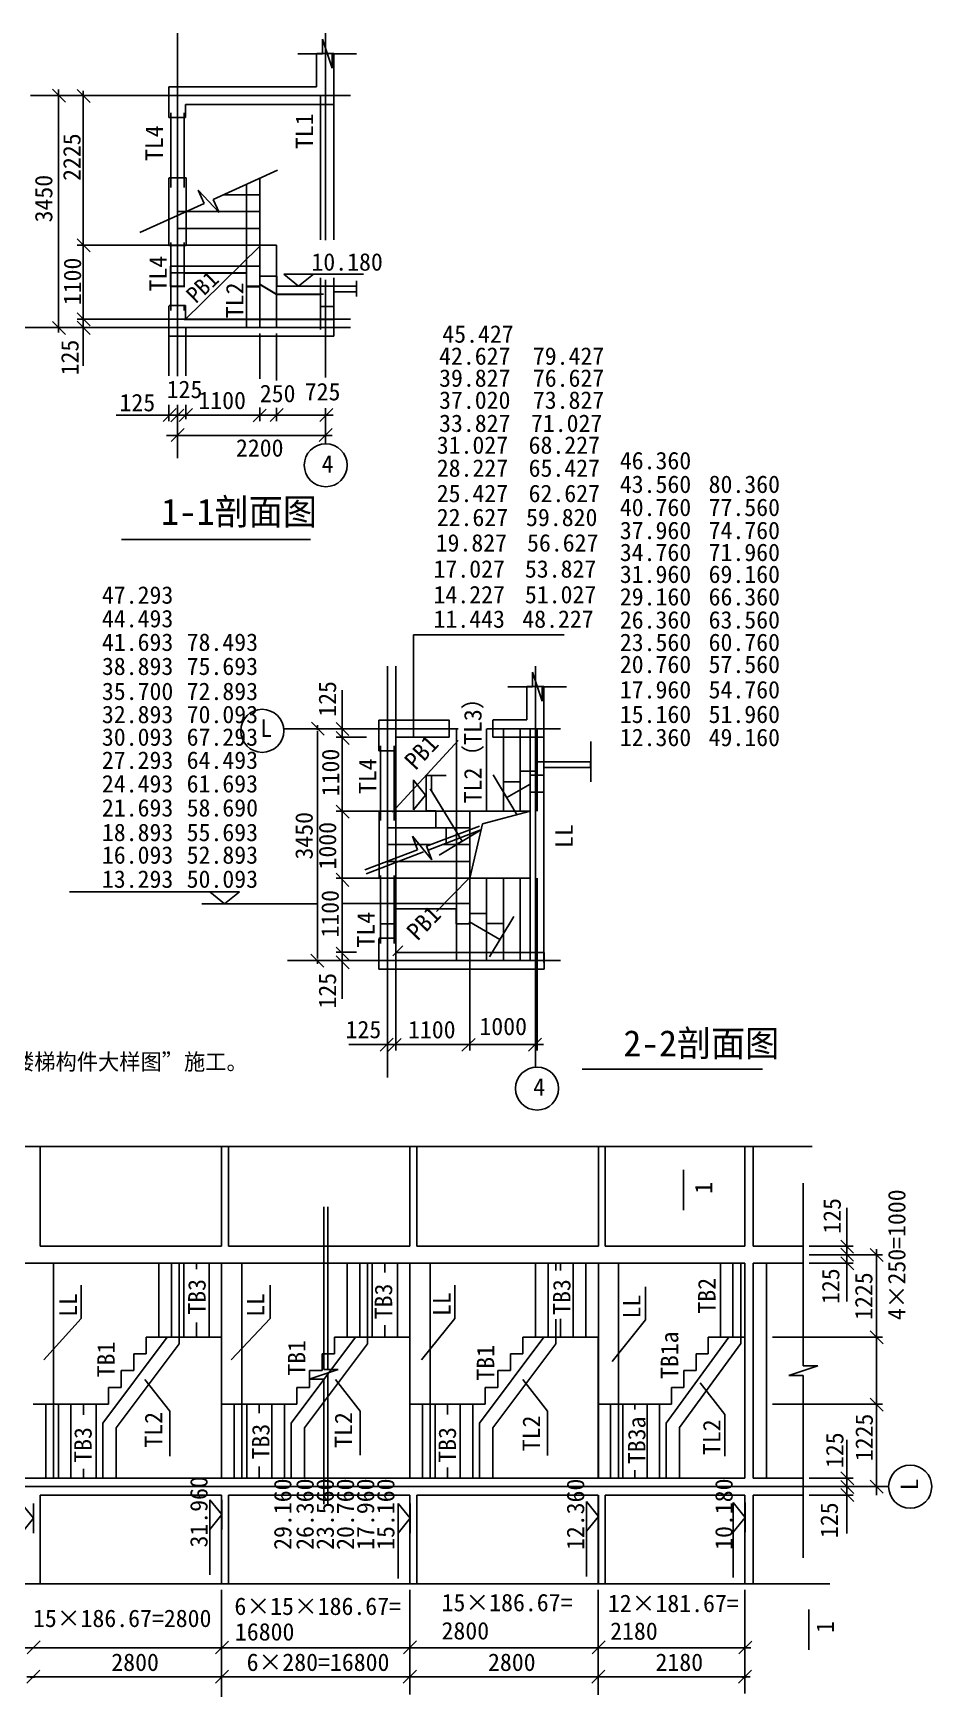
# Model space of a CAD drawing. Header units: metres. Extents: x 2 to 30073, y 4384 to 29128.
# Drawn here: x 16717 to 30073, y 4384 to 29128 of the extents above; entities that cross this region are included whole.
import ezdxf

# ---------------------------------------------------------------- set-up
doc = ezdxf.new("R2010")
doc.units = ezdxf.units.M
for name, color, linetype in [('BEAM', 2, 'Continuous'), ('DIM', 7, 'Continuous'), ('EDGE', 2, 'Continuous')]:
    doc.layers.add(name, color=color, linetype=linetype)

# ---------------------------------------------------------------- blocks, each defined once
blk = doc.blocks.new('DIMBLL')
blk.add_line((-0.5, 0), (1.66, 0))
at = {"color": 2}
blk.add_lwpolyline([(-3.25, -3.35), (3.22, 3.06)], dxfattribs=at)

msp = doc.modelspace()

# ---------------------------------------------------------------- linework, layer by layer
for p, q in [((20928.55, 28825.71), (20928.55, 28330.4)), ((21182.83, 28829), (20933.23, 28829)), ((21182.83, 28066.93), (21182.83, 28829)), ((17459.52, 25840.85), (17459.52, 28271.59)), ((20928.55, 28330.4), (18733.03, 28330.4)), ((18733.03, 28330.4), (18733.03, 27872.97)), ((17740.64, 28200.13), (17369.52, 28200.13)), ((18979.16, 27872.97), (18979.16, 28066.93)), ((18979.16, 28066.93), (21182.83, 28066.93)), ((18733.03, 27872.97), (18979.16, 27872.97)), ((18732.95, 25972.87), (18732.95, 26977.21)), ((18736.34, 26977.21), (18987.65, 26977.21)), ((18987.65, 26977.21), (18987.65, 25972.87)), ((17740.64, 25975.13), (17369.52, 25975.13)), ((17459.52, 25975.13), (18973.3, 25975.13)), ((17459.52, 24848.03), (17459.52, 25885.13)), ((18987.65, 25972.87), (18732.95, 25972.87)), ((18755.99, 25359.56), (18755.99, 25665.11)), ((18758.33, 25662.96), (20082.75, 25662.96)), ((19833.93, 25663.81), (18758.93, 25663.81)), ((19883.93, 25563.81), (18758.93, 25563.81)), ((19884.88, 25560.04), (18961.42, 25560.04)), ((18961.42, 25560.04), (18961.42, 25359.56)), ((19883.93, 25363.81), (19883.93, 25682.99)), ((19884.88, 25357.12), (19884.88, 25560.04)), ((20082.75, 25662.96), (20082.75, 25513.08)), ((20082.75, 25513.08), (20335.59, 25513.08)), ((20335.59, 25513.08), (20335.59, 25364.18)), ((20439.6, 25543.01), (21623.89, 25543.01)), ((20439.6, 25543.01), (20660.52, 25364.93)), ((20660.52, 25364.93), (20881.45, 25543.01)), ((18961.42, 25359.56), (18755.99, 25359.56)), ((18958.93, 25363.81), (18758.93, 25363.81)), ((20083.93, 25363.81), (19883.93, 25363.81)), ((20083.31, 25357.12), (19884.88, 25357.12)), ((20333.09, 25244.26), (20083.31, 25392.11)), ((20083.31, 25392.11), (20083.31, 25357.12)), ((20083.93, 25397.19), (20333.93, 25247.19)), ((20321.1, 25364.29), (20881.45, 25364.29)), ((20984.61, 25244.26), (20333.09, 25244.26)), ((20333.93, 25247.19), (21029.57, 25247.19)), ((20335.59, 25364.18), (21521.52, 25364.18)), ((20984.61, 25063.49), (20984.61, 25244.26)), ((21521.52, 25280.7), (21184.49, 25280.7)), ((21184.49, 25280.7), (21184.49, 25063.49)), ((21521.52, 25364.18), (21521.52, 25280.7)), ((21523.14, 25445.94), (21523.14, 25213.61)), ((17459.52, 24965.13), (17459.52, 25055.13)), ((18731.97, 25074.17), (18731.97, 24624.34)), ((18981.06, 25077.7), (18737.56, 25077.7)), ((18981.06, 24871.66), (18981.06, 25077.7)), ((21184.49, 25063.49), (20984.61, 25063.49)), ((18075.59, 24750.13), (16449.44, 24750.13)), ((18189.89, 24875.13), (17369.52, 24875.13)), ((18189.89, 24750.13), (17369.52, 24750.13)), ((17459.52, 24879.17), (17459.52, 24179.12)), ((18858.93, 24750.13), (18858.93, 24027.58)), ((21184.16, 24871.66), (18981.06, 24871.66)), ((18983.93, 24746.38), (18983.93, 24030.76)), ((21184.16, 24624.34), (21184.16, 24871.66)), ((18731.97, 24624.34), (21184.16, 24624.34)), ((18733.93, 24660.13), (18733.93, 24031.68)), ((18858.93, 24660.13), (18858.93, 24039.9)), ((20083.93, 24660.13), (20083.93, 23986.46)), ((20333.93, 24660.13), (20333.93, 23963.56)), ((18733.93, 23600.56), (18733.93, 23356.61)), ((18858.93, 23601.06), (18858.93, 23356.61)), ((18858.93, 23588.25), (18858.93, 23146.95)), ((18983.93, 23601.06), (18983.93, 23386.61)), ((20083.93, 23562.96), (20083.93, 23356.61)), ((20333.93, 23554.38), (20333.93, 23356.61)), ((18802.36, 23446.61), (17948.7, 23446.61)), ((18847.25, 23446.61), (18798.93, 23446.61)), ((18858.93, 23446.61), (18983.93, 23446.61)), ((18948.93, 23446.61), (19038.93, 23446.61)), ((19013.93, 23446.61), (19043.93, 23446.61)), ((19043.93, 23446.61), (19309.22, 23446.61)), ((19073.93, 23446.61), (20083.71, 23446.61)), ((20083.93, 23446.61), (20333.93, 23446.61)), ((20347.18, 23446.61), (21172.74, 23446.61)), ((20363.93, 23446.61), (20393.93, 23446.61)), ((18858.93, 23146.95), (18858.93, 22809.42)), ((22370.32, 18652.1), (22370.32, 20181.19)), ((22370.35, 20181.55), (24608.82, 20181.55)), ((21310.62, 18626.7), (21310.62, 19354.97)), ((24304.99, 19412.22), (24052.41, 19412.22)), ((24052.41, 19412.22), (24052.41, 18914.13)), ((24304.99, 18655.12), (24304.99, 19412.22)), ((22891.92, 18910.72), (21855.65, 18910.72)), ((21855.65, 18910.72), (21855.65, 18455.84)), ((22900.59, 18659.45), (22900.59, 18915.05)), ((23550.56, 18914.72), (23550.56, 18655.12)), ((24052.41, 18914.13), (23550.9, 18914.13)), ((20435.43, 18783.96), (21002.62, 18783.96)), ((20942.62, 15363.96), (20942.62, 18753.96)), ((21669.98, 18658.96), (21220.62, 18658.96)), ((21310.62, 18634.55), (21310.62, 18478.96)), ((21310.62, 17524.61), (21310.62, 18568.96)), ((22107.13, 18455.84), (22107.13, 18659.45)), ((22107.13, 18659.45), (22900.59, 18659.45)), ((23550.56, 18655.12), (24304.99, 18655.12)), ((21855.65, 18455.84), (22107.13, 18455.84)), ((22635.71, 18086.3), (22554.79, 18086.3)), ((22554.79, 18086.3), (22554.79, 17561.08)), ((22635.71, 17860.85), (22635.71, 18086.3)), ((24204.67, 18150.68), (23952.46, 18150.68)), ((23952.46, 18150.68), (23952.46, 17992.76)), ((24105.72, 18093.43), (24305.72, 18093.43)), ((25001.67, 18291.8), (24204.67, 18291.8)), ((24204.67, 18291.8), (24204.67, 18150.68)), ((24305.72, 18093.43), (24305.72, 18292)), ((24306.28, 17841.01), (24306.28, 18207.8)), ((24306.28, 18207.8), (25001.67, 18207.8)), ((25001.67, 18207.8), (25001.67, 18291.8)), ((22370.32, 17574.43), (22370.32, 18024.62)), ((22548.41, 17796.67), (22370.32, 18017.6)), ((22821.89, 17558.96), (22618.47, 17886.99)), ((23092.45, 17111.78), (22635.71, 17860.85)), ((23705.17, 17994.31), (23705.17, 17841.01)), ((23705.17, 17841.01), (23757.71, 17759.11)), ((23952.46, 17992.76), (23706.97, 17992.76)), ((23757.71, 17759.11), (24102.41, 17960.71)), ((24102.41, 17960.71), (24102.41, 17841.01)), ((24102.41, 17841.01), (24306.28, 17841.01)), ((22370.32, 17575.75), (22548.41, 17796.67)), ((22265.39, 17558.96), (21220.62, 17558.96)), ((21310.62, 16441.62), (21310.62, 17535.66)), ((21856.51, 17563.26), (21856.51, 16561.8)), ((22104.84, 17558.75), (21861.03, 17558.75)), ((22104.84, 16561.8), (22104.84, 17558.75)), ((22554.79, 17561.08), (22703.26, 17561.08)), ((22703.26, 17561.08), (22703.26, 17308.33)), ((23205.72, 16558.96), (23396.63, 17368.17)), ((23396.63, 17368.17), (24105.72, 17558.96)), ((22703.26, 17308.33), (22852.65, 17308.33)), ((22852.65, 17308.33), (22852.65, 17055.58)), ((23004.8, 17059.36), (23092.45, 17111.78)), ((22855.43, 17059.36), (23004.8, 17059.36)), ((17255.88, 16357.83), (19783.02, 16357.83)), ((19340.4, 16357.83), (19561.33, 16179.75)), ((19561.33, 16179.75), (19782.25, 16357.83)), ((22377.73, 16558.96), (21220.62, 16558.96)), ((21310.62, 15284.74), (21310.62, 16468.96)), ((21856.51, 16561.8), (22104.84, 16561.8)), ((19221.91, 16179.11), (20935.53, 16179.11)), ((21880.72, 16184.69), (21310.62, 16184.69)), ((23205.31, 16185.64), (21878.1, 16185.64)), ((21878.38, 16185.64), (21878.38, 15882.57)), ((22081.17, 15882.57), (22081.17, 16102.21)), ((22081.17, 16102.21), (23004, 16102.21)), ((23004, 16102.21), (23004, 15882.72)), ((23205.31, 16033.75), (23205.31, 16185.64)), ((21878.38, 15882.57), (22081.17, 15882.57)), ((23004, 15882.72), (23201.68, 15882.72)), ((23201.68, 15882.72), (23201.68, 15911.67)), ((23201.68, 15911.67), (23653.67, 15649.24)), ((23454.24, 16033.75), (23205.31, 16033.75)), ((23454.24, 15884.34), (23454.24, 16033.75)), ((23705.63, 15884.34), (23454.24, 15884.34)), ((23705.63, 15733.79), (23705.63, 15884.34)), ((21310.62, 15548.96), (21310.62, 15638.96)), ((22107.49, 15667.45), (21853.67, 15667.45)), ((21853.67, 15658.06), (21853.67, 15207.22)), ((22107.49, 15456.12), (22107.49, 15667.45)), ((23205.72, 15630.39), (23205.72, 13996.45)), ((23653.67, 15649.24), (23705.63, 15733.79)), ((24205.72, 15749.54), (24205.72, 13996.45)), ((21523.94, 15458.96), (21220.62, 15458.96)), ((24311.94, 15456.12), (22107.49, 15456.12)), ((23205.72, 15579.33), (23205.72, 13996.45)), ((24311.94, 15207.22), (24311.94, 15456.12)), ((20497.67, 15333.96), (21002.62, 15333.96)), ((21310.62, 15291.9), (21310.62, 14762.96)), ((21853.67, 15207.22), (24311.94, 15207.22)), ((21980.72, 15000.65), (21980.72, 13996.45)), ((22105.72, 15000.65), (22105.72, 13996.45)), ((22105.72, 14694.28), (22105.72, 13996.45)), ((21890.72, 14086.45), (21409.71, 14086.45)), ((21853.98, 14086.45), (23115.72, 14086.45)), ((21980.72, 14018.69), (21980.72, 13596.55)), ((23036.38, 14086.45), (24300.1, 14086.45)), ((28813, 10723.4), (28813, 11655.39)), ((28253.32, 11084.38), (28903, 11084.38)), ((28253.32, 10959.38), (29340.2, 10959.38)), ((28253.32, 10959.38), (28903, 10959.38)), ((28253.32, 10959.38), (28903, 10959.38)), ((29250.2, 9824.38), (29250.2, 11043.94)), ((28253.32, 10834.38), (28903, 10834.38)), ((28813, 10744.38), (28813, 10263.38)), ((29250.2, 9621.32), (29250.2, 10827.18)), ((17427.65, 10012.61), (17427.65, 10505.7)), ((20239.51, 10012.61), (20239.51, 10505.7)), ((22982.52, 10012.61), (22982.52, 10505.7)), ((25815.85, 9987.96), (25815.85, 10481.04)), ((16872.37, 9396.25), (17429.08, 10012.61)), ((19656.43, 9396.25), (20235.85, 10012.61)), ((22489.76, 9396.25), (22982.52, 10012.61)), ((25323.09, 9371.6), (25815.85, 9987.96)), ((27706.67, 9734.38), (29340.2, 9734.38)), ((28253.32, 9734.38), (29340.2, 9734.38)), ((29250.2, 8625.29), (29250.2, 9644.38)), ((18375.27, 9100.4), (18744.83, 8631.97)), ((21208.6, 9100.4), (21578.17, 8631.97)), ((23992.66, 9100.4), (24362.23, 8631.97)), ((26628.89, 9051.09), (26998.46, 8582.66)), ((17649.97, 8734.38), (16716.67, 8734.38)), ((27706.67, 8734.38), (29340.2, 8734.38)), ((28253.32, 8734.38), (29340.2, 8734.38)), ((18744.83, 8631.97), (18744.83, 7963.85)), ((21578.17, 8631.97), (21578.17, 7976.03)), ((24362.23, 8631.97), (24362.23, 7970.7)), ((26998.46, 8582.66), (26998.46, 7963.19)), ((29250.2, 7381.13), (29250.2, 8644.38)), ((28813, 7254.2), (28813, 8205.39)), ((28253.32, 7634.38), (28903, 7634.38)), ((28253.32, 7509.38), (28903, 7509.38)), ((28253.32, 7509.38), (28903, 7509.38)), ((28903, 7509.38), (29340.2, 7509.38)), ((16719.65, 7038.44), (16541.57, 7259.37)), ((16720.29, 6817.52), (16720.29, 7259.37)), ((19339.32, 6196.62), (19339.32, 7313.33)), ((19517.4, 7092.4), (19339.32, 7313.32)), ((19518.04, 6871.47), (19518.04, 7313.32)), ((22140.36, 6143.9), (22140.36, 7260.62)), ((22318.44, 7039.68), (22140.36, 7260.6)), ((22319.08, 6818.75), (22319.08, 7260.6)), ((24940.72, 6170.62), (24940.72, 7287.33)), ((25118.81, 7066.4), (24940.72, 7287.32)), ((25119.44, 6845.47), (25119.44, 7287.32)), ((27119.54, 6155.9), (27119.54, 7272.61)), ((27297.63, 7051.68), (27119.54, 7272.6)), ((27298.26, 6830.75), (27298.26, 7272.6)), ((28253.32, 7384.38), (28903, 7384.38)), ((28813, 7294.38), (28813, 6813.38)), ((16541.57, 6817.52), (16719.65, 7038.44)), ((19339.32, 6871.47), (19517.4, 7092.4)), ((22140.36, 6818.75), (22318.44, 7039.68)), ((24940.72, 6845.47), (25118.81, 7066.4)), ((27119.54, 6830.75), (27297.63, 7051.68)), ((19516.63, 5973.04), (19516.63, 5022.67)), ((19516.63, 5973.04), (19516.63, 5022.67)), ((22316.63, 5973.04), (22316.63, 5022.67)), ((22316.63, 5973.04), (22316.63, 5022.67)), ((25116.63, 5973.04), (25116.63, 5022.67)), ((25116.63, 5973.04), (25116.63, 5022.67)), ((27296.67, 5973.04), (27296.67, 5022.67)), ((16808.47, 5112.46), (13420.53, 5112.46)), ((19613.72, 5112.67), (16806.58, 5112.67)), ((19516.63, 5022.67), (19516.63, 4652.85)), ((19516.63, 5022.67), (19516.63, 4383.9)), ((22422.45, 5112.67), (19606.63, 5112.67)), ((22316.63, 5022.67), (22316.63, 4652.85)), ((22316.63, 5022.67), (22316.63, 4416.02)), ((25222.28, 5112.67), (22406.63, 5112.67)), ((25116.63, 5022.67), (25116.63, 4652.85)), ((25116.63, 5022.67), (25116.63, 4413.95)), ((27385.28, 5112.25), (25206.63, 5112.25)), ((27296.67, 5022.67), (27296.67, 4430.44)), ((19426.63, 4677.42), (16622.16, 4677.42)), ((22420.94, 4677.42), (19400.22, 4677.42)), ((25209.05, 4677.42), (22406.63, 4677.42)), ((27372.14, 4677.42), (25206.63, 4677.42))]:
    msp.add_line(p, q)
for centre in [(21064.71, 22702.91), (20120.37, 18751.75), (24205.44, 13430.92), (29752.69, 7508.76)]:
    msp.add_circle(centre, 319.97)
at = {"layer": 'BEAM'}
for p, q in [((20983.93, 26053.52), (20983.93, 28193.09)), ((21183.93, 26057.88), (21183.93, 28193.09)), ((18958.93, 26833.6), (18958.93, 27944.43)), ((19883.93, 26883.08), (19883.93, 24750.13)), ((18958.93, 25349.75), (18958.93, 26016.8)), ((20983.93, 24723.7), (20983.93, 25492.28)), ((21183.93, 24723.7), (21183.93, 25490.78)), ((18958.93, 25003.98), (18958.93, 25083.25)), ((23005.72, 18783.96), (23005.72, 15333.96)), ((24105.72, 18776.92), (24105.72, 17558.96)), ((24305.72, 15307.53), (24305.72, 18776.92)), ((22080.72, 17417.43), (22080.72, 18528.27)), ((22080.72, 15587.82), (22080.72, 16600.64)), ((24105.72, 15333.96), (24105.72, 16558.96)), ((18883.32, 9634.74), (18883.32, 10834.38)), ((21683.32, 9634.74), (21683.32, 10834.38)), ((24483.32, 10722.92), (24483.32, 10834.38)), ((27233.33, 9636.89), (27233.33, 10834.38)), ((24483.32, 9634.74), (24483.32, 10001.2)), ((17016.62, 8734.38), (17016.62, 7634.38)), ((19816.62, 8734.38), (19816.62, 7634.38)), ((22616.62, 7634.38), (22616.62, 8734.38)), ((25416.63, 8734.38), (25416.63, 7634.38))]:
    msp.add_line(p, q, dxfattribs=at)
at = {"layer": 'DIM'}
for p, q in [((18858.93, 29128.11), (18858.93, 24214.64)), ((21014.28, 28824.28), (21014.28, 29040.28)), ((21014.28, 29040.28), (21158.28, 28608.28)), ((21058.93, 29128.11), (21058.93, 26051.34)), ((20649.36, 28824.28), (21014.28, 28824.28)), ((21158.28, 28608.28), (21158.28, 28824.28)), ((21158.28, 28824.28), (21523.2, 28824.28)), ((17092.73, 24676.54), (17092.73, 28292.16)), ((21432.56, 28200.13), (16672.73, 28200.13)), ((19388.29, 26657.5), (20345.26, 27093.05)), ((19257.23, 26597.84), (19167.75, 26794.44)), ((19167.75, 26794.44), (19477.77, 26460.9)), ((18300.26, 26162.29), (19257.23, 26597.84)), ((19477.77, 26460.9), (19388.29, 26657.5)), ((18966.69, 24861.9), (20086.85, 25961.67)), ((21058.93, 25462.87), (21058.93, 24009.44)), ((21432.56, 24875.13), (18075.59, 24875.13)), ((21432.56, 24750.13), (18075.59, 24750.13)), ((21058.93, 23549.53), (21058.93, 23017.97)), ((18696.09, 23146.95), (20968.93, 23146.95)), ((18948.93, 23146.66), (21160.5, 23146.66)), ((18025.89, 21599.14), (20839.73, 21599.14)), ((21980.72, 19711.95), (21980.72, 14798.47)), ((22105.72, 19711.95), (22105.72, 14798.47)), ((24136.07, 19624.12), (24280.07, 19192.12)), ((24136.07, 19408.12), (24136.07, 19624.12)), ((24180.72, 19711.95), (24180.72, 13751.28)), ((23771.15, 19408.12), (24136.07, 19408.12)), ((24280.07, 19408.12), (24644.99, 19408.12)), ((24280.07, 19192.12), (24280.07, 19408.12)), ((23032.23, 18783.96), (20437.81, 18783.96)), ((22051.16, 17541.28), (23031.13, 18609.62)), ((24554.35, 18783.96), (23457.44, 18783.96)), ((25003.85, 18592), (25003.85, 17992)), ((22555.27, 18085.67), (22855.27, 18085.67)), ((23551.37, 18099.25), (23911.52, 17499)), ((22563.73, 17034.26), (23349.79, 17334.98)), ((22429.23, 16982.81), (22352.05, 17184.55)), ((22352.05, 17184.55), (22640.9, 16832.52)), ((22585.16, 16978.22), (23371.23, 17278.94)), ((22748.02, 16904.61), (23348.26, 17264.76)), ((21643.17, 16682.1), (22429.23, 16982.81)), ((21664.6, 16626.06), (22517.92, 16952.5)), ((22640.9, 16832.52), (22563.73, 17034.26)), ((22710.66, 16065.23), (23198.17, 16561.96)), ((23860.07, 15991.94), (23499.92, 15391.7)), ((22062.29, 15404.58), (22208.25, 15553.3)), ((24554.35, 15333.96), (20622.79, 15333.96)), ((24878.22, 13718.05), (27558.51, 13718.05)), ((14177.04, 12566.8), (28295.96, 12566.8)), ((26384.94, 11621.09), (26384.94, 12221.09)), ((28163.32, 9307.03), (28163.32, 12020.97)), ((21033.55, 9252.11), (21033.55, 11670.2)), ((21093.55, 9252.11), (21093.55, 11670.2)), ((20817.55, 9108.11), (21249.55, 9252.11)), ((21249.55, 9252.11), (21033.55, 9252.11)), ((21093.55, 7255.58), (21093.55, 9180.11)), ((27947.32, 9163.03), (28379.32, 9307.03)), ((28163.32, 9163.03), (27947.32, 9163.03)), ((28379.32, 9307.03), (28163.32, 9307.03)), ((28163.32, 6449.09), (28163.32, 9163.03)), ((21033.55, 9108.11), (20817.55, 9108.11)), ((21033.55, 7248.95), (21033.55, 9108.11)), ((1144.28, 7509.38), (29423.88, 7509.38)), ((14352.77, 6063.04), (28559.57, 6063.04)), ((28247.81, 5080.17), (28247.81, 5680.17))]:
    msp.add_line(p, q, dxfattribs=at)
for points in [[(22855.27, 17558.96), (22855.27, 17558.96), (22555.27, 17558.96)], [(22555.27, 17558.96), (22821.89, 17558.96), (22555.27, 17558.96)], [(23205.72, 16184.69), (23205.72, 15918.07), (23205.72, 16184.69)]]:
    msp.add_solid(points, dxfattribs=at)
at = {"layer": 'EDGE'}
for p, q in [((18758.93, 26833.6), (18758.93, 27944.43)), ((20083.93, 26974.11), (20083.93, 24750.13)), ((19536.89, 26725.13), (20083.93, 26725.13)), ((18858.93, 26475.13), (20083.93, 26475.13)), ((18758.93, 25003.98), (18758.93, 26016.8)), ((18858.93, 26225.13), (20083.93, 26225.13)), ((20333.93, 25975.13), (18858.93, 25975.13)), ((20333.93, 25975.13), (20333.93, 24750.13)), ((23455.72, 18783.96), (23455.72, 17558.96)), ((23705.72, 18783.96), (23705.72, 17558.96)), ((23955.72, 18783.96), (23955.72, 17558.96)), ((24205.72, 18783.96), (24205.72, 17558.96)), ((21880.72, 17417.43), (21880.72, 18528.27)), ((21980.72, 17558.96), (24105.72, 17558.96)), ((23205.72, 17547.98), (23205.72, 15333.96)), ((24105.72, 16558.96), (24105.72, 17558.96)), ((21980.72, 17308.96), (23205.72, 17308.96)), ((21980.72, 17058.96), (22628.29, 17058.96)), ((22796.22, 17058.96), (23205.72, 17058.96)), ((21880.72, 15587.82), (21880.72, 16600.64)), ((21980.72, 16808.96), (23205.72, 16808.96)), ((21980.72, 16558.96), (24105.72, 16558.96)), ((23455.72, 16558.96), (23455.72, 15333.96)), ((23705.72, 16558.96), (23705.72, 15333.96)), ((23955.72, 16558.96), (23955.72, 15333.96)), ((24205.72, 16558.96), (24205.72, 15333.96)), ((16816.62, 12566.8), (16816.62, 11084.38)), ((19516.67, 12566.8), (19516.67, 11084.38)), ((19616.67, 12566.8), (19616.67, 11084.38)), ((22316.67, 12566.8), (22316.67, 11084.38)), ((22416.67, 12566.8), (22416.67, 11084.38)), ((25116.67, 12566.8), (25116.67, 11084.38)), ((25216.67, 12566.8), (25216.67, 11084.38)), ((27296.67, 12566.8), (27296.67, 11084.38)), ((27416.67, 12566.8), (27416.67, 11084.38)), ((19516.67, 11084.38), (16816.62, 11084.38)), ((22316.67, 11084.38), (19616.67, 11084.38)), ((25116.67, 11084.38), (22416.67, 11084.38)), ((27296.67, 11084.38), (25216.67, 11084.38)), ((28163.32, 11084.38), (27416.67, 11084.38)), ((618, 10834.38), (25116.67, 10834.38)), ((17016.62, 10834.38), (17016.62, 8734.38)), ((18583.32, 9734.38), (18583.32, 10834.38)), ((18769.99, 9734.38), (18769.99, 10834.38)), ((18956.66, 9734.38), (18956.66, 10834.38)), ((19143.33, 10746.12), (19143.33, 10834.38)), ((19330, 9734.38), (19330, 10834.38)), ((19516.67, 8734.38), (19516.67, 10834.38)), ((19816.67, 8734.38), (19816.67, 10834.38)), ((21383.32, 9734.38), (21383.32, 10834.38)), ((21569.99, 9734.38), (21569.99, 10834.38)), ((21756.66, 9734.38), (21756.66, 10834.38)), ((21943.33, 10696.18), (21943.33, 10834.38)), ((22130, 9734.38), (22130, 10834.38)), ((22316.67, 9734.38), (22316.67, 10834.38)), ((22616.67, 9734.38), (22616.67, 10834.38)), ((24183.32, 9734.38), (24183.32, 10834.38)), ((24369.99, 9734.38), (24369.99, 10834.38)), ((24556.66, 10722.92), (24556.66, 10834.38)), ((24743.33, 9734.38), (24743.33, 10834.38)), ((24930, 9734.38), (24930, 10834.38)), ((27296.67, 10834.38), (25116.67, 10834.38)), ((25116.67, 7634.38), (25116.67, 10834.38)), ((25416.63, 8734.38), (25416.63, 10834.38)), ((26933.33, 9734.38), (26933.33, 10834.38)), ((27115, 9734.38), (27115, 10834.38)), ((27296.67, 7634.38), (27296.67, 10834.38)), ((28163.32, 10834.38), (27416.67, 10834.38)), ((27416.67, 7634.38), (27416.67, 10834.38)), ((27616.67, 7634.38), (27616.67, 10834.38)), ((19143.33, 9734.38), (19143.33, 9948.35)), ((21943.33, 9734.38), (21943.33, 9913.36)), ((24556.66, 9734.38), (24556.66, 10007.34)), ((18708.12, 9734.38), (17749.97, 8451.17)), ((18583.32, 9734.38), (18396.65, 9734.38)), ((18396.65, 9734.38), (18396.65, 9484.38)), ((19516.67, 9734.38), (18583.32, 9734.38)), ((21508.12, 9734.38), (20549.97, 8451.17)), ((21196.65, 9734.38), (21196.65, 9484.38)), ((21383.32, 9734.38), (21196.65, 9734.38)), ((22316.67, 9734.38), (21383.32, 9734.38)), ((22316.62, 9734.38), (22316.62, 7634.38)), ((22616.62, 9734.38), (22616.62, 8734.38)), ((24308.12, 9734.38), (23349.97, 8451.17)), ((24183.32, 9734.38), (23996.65, 9734.38)), ((23996.65, 9734.38), (23996.65, 9484.38)), ((25116.67, 9734.38), (24183.32, 9734.38)), ((25116.63, 8734.38), (25116.63, 9731.53)), ((27056.94, 9734.38), (26124.98, 8451.89)), ((26933.33, 9734.38), (26751.66, 9734.38)), ((26751.66, 9734.38), (26751.66, 9484.38)), ((26933.33, 9734.38), (27296.67, 9734.38)), ((18883.32, 9634.74), (17949.97, 8384.74)), ((18209.98, 9484.38), (18209.98, 9234.38)), ((18396.65, 9484.38), (18209.98, 9484.38)), ((21683.32, 9634.74), (20749.97, 8384.74)), ((21009.98, 9484.38), (21009.98, 9234.38)), ((21196.65, 9484.38), (21009.98, 9484.38)), ((24483.32, 9634.74), (23549.97, 8384.74)), ((23996.65, 9484.38), (23809.98, 9484.38)), ((23809.98, 9484.38), (23809.98, 9234.38)), ((27233.33, 9636.89), (26324.98, 8386.89)), ((26751.66, 9484.38), (26569.99, 9484.38)), ((26569.99, 9484.38), (26569.99, 9234.38)), ((18209.98, 9234.38), (18023.31, 9234.38)), ((18023.31, 9234.38), (18023.31, 8984.38)), ((20823.31, 9234.38), (20823.31, 8984.38)), ((21009.98, 9234.38), (20823.31, 9234.38)), ((23809.98, 9234.38), (23623.31, 9234.38)), ((23623.31, 9234.38), (23623.31, 8984.38)), ((26569.99, 9234.38), (26388.32, 9234.38)), ((26388.32, 9234.38), (26388.32, 8984.38)), ((17836.64, 8984.38), (17836.64, 8734.38)), ((18023.31, 8984.38), (17836.64, 8984.38)), ((20636.64, 8984.38), (20636.64, 8734.38)), ((20823.31, 8984.38), (20636.64, 8984.38)), ((23623.31, 8984.38), (23436.64, 8984.38)), ((23436.64, 8984.38), (23436.64, 8734.38)), ((26388.32, 8984.38), (26206.65, 8984.38)), ((26206.65, 8984.38), (26206.65, 8734.38)), ((17649.97, 8734.38), (16716.67, 8734.38)), ((16903.29, 8734.38), (16903.29, 7634.38)), ((17089.96, 8734.38), (17089.96, 7634.38)), ((17276.63, 8734.38), (17276.63, 7634.38)), ((17463.3, 8734.38), (17463.3, 8578.64)), ((17649.97, 8734.38), (17649.97, 7634.38)), ((17836.64, 8734.38), (17649.97, 8734.38)), ((19516.62, 8734.38), (19516.62, 7634.38)), ((19516.62, 8734.38), (20636.64, 8734.38)), ((19703.29, 8734.38), (19703.29, 7634.38)), ((19889.96, 8734.38), (19889.96, 7634.38)), ((20076.63, 8734.38), (20076.63, 8600.96)), ((20263.3, 8734.38), (20263.3, 7634.38)), ((20449.97, 8734.38), (20449.97, 7634.38)), ((20636.64, 8734.38), (20449.97, 8734.38)), ((22316.62, 8734.38), (22616.62, 8734.38)), ((22503.29, 8734.38), (22503.29, 7634.38)), ((23249.97, 8734.38), (22616.62, 8734.38)), ((22689.96, 8734.38), (22689.96, 7634.38)), ((22876.63, 8734.38), (22876.63, 8583.37)), ((23063.3, 8734.38), (23063.3, 7634.38)), ((23436.64, 8734.38), (23249.97, 8734.38)), ((23249.97, 8734.38), (23249.97, 7634.38)), ((25116.63, 8734.38), (26028.94, 8734.38)), ((25116.63, 8734.38), (25116.63, 7634.38)), ((25298.3, 8734.38), (25298.3, 7634.38)), ((25479.97, 8734.38), (25479.97, 7634.38)), ((25661.64, 8734.38), (25661.64, 8658.93)), ((25843.31, 8734.38), (25843.31, 7634.38)), ((26206.65, 8734.38), (26024.98, 8734.38)), ((26024.98, 8734.38), (26024.98, 7634.38)), ((17749.97, 8451.17), (17749.97, 7634.38)), ((20549.97, 8451.17), (20549.97, 7634.38)), ((23349.97, 8451.17), (23349.97, 7634.38)), ((26124.98, 8451.89), (26124.98, 7634.38)), ((17949.97, 8384.74), (17949.97, 7634.38)), ((20749.97, 8384.74), (20749.97, 7634.38)), ((23549.97, 8384.74), (23549.97, 7634.38)), ((26324.98, 8386.89), (26324.98, 7634.38)), ((17463.3, 7773.82), (17463.3, 7634.38)), ((20076.63, 7807.67), (20076.63, 7634.38)), ((22876.63, 7795.89), (22876.63, 7634.38)), ((25661.64, 7753.51), (25661.64, 7634.38)), ((618, 7634.38), (25116.63, 7634.38)), ((27296.67, 7634.38), (25116.67, 7634.38)), ((28163.32, 7634.38), (27416.67, 7634.38)), ((19516.63, 7384.38), (16816.62, 7384.38)), ((16816.62, 6063.04), (16816.62, 7384.38)), ((19516.63, 6063.04), (19516.63, 7384.38)), ((22316.63, 7384.38), (19616.67, 7384.38)), ((19616.67, 6063.04), (19616.67, 7384.38)), ((22316.63, 6063.04), (22316.63, 7384.38)), ((25116.63, 7384.38), (22416.67, 7384.38)), ((22416.67, 6063.04), (22416.67, 7384.38)), ((25116.63, 6063.04), (25116.63, 7384.38)), ((25116.67, 6063.04), (25116.67, 7384.38)), ((27296.67, 7384.38), (25216.67, 7384.38)), ((25216.67, 6063.04), (25216.67, 7384.38)), ((27296.67, 6063.04), (27296.67, 7384.38)), ((28163.32, 7384.38), (27416.67, 7384.38)), ((27416.67, 6063.04), (27416.67, 7384.38))]:
    msp.add_line(p, q, dxfattribs=at)

# ---------------------------------------------------------------- block references
at = {"xscale": 30, "yscale": 30, "zscale": 30}
for p, rotation in [((17092.94, 28199.57), 90), ((17459.53, 28195.21), 90), ((17459.55, 25974.72), 90), ((17092.79, 24745.2), 90), ((17459.21, 24872.2), 90), ((17459.45, 24747), 90), ((18743.42, 23447.07), 180), ((18983.93, 23446.61), 180), ((20333.93, 23446.61), 180), ((21074.52, 23445.81), 180), ((18863.75, 23146.94), 180), ((21063.17, 23146.63), 180), ((20942.62, 18783.96), 90), ((21308.72, 18780.57), 90), ((21310.27, 18646.22), 90), ((21310.11, 17548.83), 90), ((21309.1, 16535.68), 90), ((20942.62, 15333.96), 270), ((21309.97, 15437.4), 90), ((21310.67, 15308.62), 90), ((28811.95, 11080.1), 90), ((28811.95, 10958.57), 90), ((28812.98, 10831.9), 90), ((29250.18, 10955.96), 90), ((29250.1, 9728.91), 90), ((29250.09, 8728.78), 90), ((28813, 7632.58), 90), ((28812.99, 7505.54), 90), ((28813.1, 7385.24), 90), ((29249.45, 7508.63), 90), ((16720.84, 5112.46), 180), ((19522.06, 5112.22), 180), ((22315.01, 5112.67), 180), ((25120.73, 5113.15), 180), ((27300.23, 5112.25), 180), ((16717.62, 4676.97), 180), ((19519.66, 4677.74), 180), ((22314.12, 4677.64), 180), ((25117.39, 4677.46), 180), ((27298.25, 4677.28), 180)]:
    msp.add_blockref('DIMBLL', p, dxfattribs=dict(at, rotation=rotation))
for p in [(18858.93, 23446.61), (20083.93, 23446.61), (21970.21, 14086.7), (22089.38, 14085.84), (23187.36, 14085.42), (24177.51, 14085.92)]:
    msp.add_blockref('DIMBLL', p, dxfattribs=at)

# ---------------------------------------------------------------- texts
for s, height, p in [('10.180', 260, (20851.5, 25597.06)), ('45.427', 260, (22796.95, 24524.87)), ('42.627', 260, (22749.1, 24197.17)), ('79.427', 260, (24143.08, 24197.17)), ('39.827', 260, (22749.1, 23869.48)), ('76.627', 260, (24143.08, 23869.48)), ('125', 260, (17998.44, 23504.93)), ('125', 260, (18699.05, 23701.52)), ('1100', 260, (19170.69, 23537.65)), ('250', 260, (20083.96, 23640.21)), ('725', 260, (20752.15, 23667.31)), ('37.020', 260, (22749.1, 23541.78)), ('73.827', 260, (24143.08, 23541.78)), ('33.827', 260, (22749.1, 23197.47)), ('71.027', 260, (24114.77, 23197.47)), ('2200', 260, (19728.99, 22830.3)), ('31.027', 260, (22714.53, 22872.81)), ('68.227', 260, (24080.21, 22872.81)), ('4', 260, (21003.46, 22593.02)), ('28.227', 260, (22714.53, 22530.62)), ('65.427', 260, (24080.21, 22530.62)), ('46.360', 260, (25436.09, 22642.31)), ('43.560', 260, (25436.09, 22290.22)), ('80.360', 260, (26756.09, 22290.22)), ('25.427', 260, (22714.53, 22153.83)), ('62.627', 260, (24080.21, 22153.83)), ('1-1剖面图', 390, (18616.9, 21815.91)), ('22.627', 260, (22714.53, 21797.08)), ('59.820', 260, (24041.81, 21797.08)), ('40.760', 260, (25436.09, 21946.82)), ('77.560', 260, (26756.09, 21946.82)), ('37.960', 260, (25436.09, 21603.41)), ('74.760', 260, (26756.09, 21603.41)), ('19.827', 260, (22698.38, 21418.46)), ('56.627', 260, (24056.78, 21418.46)), ('34.760', 260, (25436.09, 21277.36)), ('71.960', 260, (26756.09, 21277.36)), ('17.027', 260, (22666.61, 21030.5)), ('53.827', 260, (24025.02, 21030.5)), ('31.960', 260, (25436.09, 20951.32)), ('69.160', 260, (26756.09, 20951.32)), ('47.293', 260, (17736.7, 20642.55)), ('14.227', 260, (22666.61, 20648.68)), ('51.027', 260, (24025.02, 20648.68)), ('29.160', 260, (25436.09, 20616.59)), ('66.360', 260, (26756.09, 20616.59)), ('44.493', 260, (17736.7, 20291.62)), ('11.443', 260, (22666.61, 20284.76)), ('48.227', 260, (23986.61, 20284.76)), ('26.360', 260, (25436.09, 20273.18)), ('63.560', 260, (26756.09, 20273.18)), ('41.693', 260, (17736.7, 19940.68)), ('78.493', 260, (18996.7, 19940.68)), ('23.560', 260, (25436.09, 19938.46)), ('60.760', 260, (26756.09, 19938.46)), ('38.893', 260, (17736.7, 19582.48)), ('75.693', 260, (18996.7, 19582.48)), ('20.760', 260, (25436.09, 19611.33)), ('57.560', 260, (26756.09, 19611.33)), ('35.700', 260, (17736.7, 19209.72)), ('72.893', 260, (18996.7, 19209.72)), ('17.960', 260, (25436.09, 19234.19)), ('54.760', 260, (26756.09, 19234.19)), ('32.893', 260, (17736.7, 18866.06)), ('70.093', 260, (18996.7, 18866.06)), ('15.160', 260, (25436.09, 18868.07)), ('51.960', 260, (26756.09, 18868.07)), ('L', 260, (20089.34, 18660.46)), ('30.093', 260, (17736.7, 18529.68)), ('67.293', 260, (18996.7, 18529.68)), ('12.360', 260, (25436.09, 18524)), ('49.160', 260, (26756.09, 18524)), ('27.293', 260, (17736.7, 18186.02)), ('64.493', 260, (18996.7, 18186.02)), ('24.493', 260, (17736.7, 17835.09)), ('61.693', 260, (18996.7, 17835.09)), ('21.693', 260, (17736.7, 17476.88)), ('58.690', 260, (18996.7, 17476.88)), ('18.893', 260, (17736.7, 17111.4)), ('55.693', 260, (18996.7, 17111.4)), ('16.093', 260, (17736.7, 16775.02)), ('52.893', 260, (18996.7, 16775.02)), ('13.293', 260, (17736.7, 16416.69)), ('50.093', 260, (18996.7, 16416.69)), ('125', 260, (21358.96, 14179.05)), ('1100', 260, (22287.16, 14177.49)), ('1000', 260, (23348.7, 14225.82)), ('2-2剖面图', 390, (25489.45, 13909)), ('2. 本图表格应配合结施“楼梯构件大样图”施工。', 243, (12745.74, 13707.51)), ('4', 260, (24148.29, 13323.55)), ('6×15×186.67=', 260, (19706.74, 5600.1)), ('15×186.67=', 260, (22786.75, 5654.83)), ('12×181.67=', 260, (25258.2, 5643.27)), ('15×186.67=2800', 260, (16711.88, 5420.48)), ('16800', 260, (19714.22, 5220.04)), ('2800', 260, (22785.66, 5235.66)), ('2180', 260, (25292.02, 5230.63)), ('2800', 260, (17876.6, 4767.42)), ('6×280=16800', 260, (19888.72, 4767.42)), ('2800', 260, (23476.63, 4767.42)), ('2180', 260, (25966.65, 4767.42))]:
    msp.add_text(s, height=height).set_placement(p)
at = {"layer": 'DIM'}
for s, height, rotation, p in [('TL4', 260, 90, (18642.47, 27227.56)), ('TL1', 260, 90, (20876.98, 27405.11)), ('2225', 260, 90, (17419.3, 26931.56)), ('3450', 260, 90, (17000.13, 26314.69)), ('1100', 260, 90, (17427.61, 25082.97)), ('TL4', 260, 90, (18701.55, 25287.65)), ('PB1', 245, 44, (19134.72, 25096.65)), ('TL2', 260, 90, (19841.2, 24890.19)), ('125', 260, 90, (17389.33, 24039.41)), ('125', 260, 90, (21218.01, 18961.15)), ('TL2（TL3）', 260, 90, (23379.97, 17673.94)), ('PB1', 260, 47, (22399.78, 18154.13)), ('1100', 260, 90, (21265.11, 17778.42)), ('TL4', 260, 90, (21816.86, 17811.4)), ('3450', 260, 90, (20870.89, 16837.1)), ('1000', 260, 90, (21219.57, 16689.36)), ('LL', 260, 90, (24736.3, 17009.95)), ('1100', 260, 90, (21257.85, 15676.61)), ('PB1', 260, 46, (22428.99, 15616.6)), ('TL4', 260, 90, (21789.73, 15528.58)), ('125', 260, 90, (21218.01, 14620.29)), ('1', 260, 90, (26809.89, 11865.62)), ('4×250=1000', 260, 90, (29682.19, 9985.27)), ('125', 260, 90, (28720.4, 11271.24)), ('125', 260, 90, (28699.51, 10225.68)), ('1225', 260, 90, (29190.91, 9989.34)), ('TB3', 260, 90, (19278.74, 10066.82)), ('TB3', 260, 90, (22051.94, 9998.86)), ('TB3', 260, 90, (24702.79, 10064.36)), ('TB2', 260, 90, (26858.75, 10083.04)), ('LL', 260, 90, (17364.64, 10035.28)), ('LL', 260, 90, (20151.68, 10035.28)), ('LL', 260, 90, (22918.94, 10046.94)), ('LL', 260, 90, (25741.8, 10010.63)), ('TB1', 260, 90, (20760.93, 9159.21)), ('TB1a', 260, 90, (26304.41, 9109.9)), ('TB1', 260, 90, (17927.59, 9134.56)), ('TB1', 260, 90, (23569.62, 9085.25)), ('TL2', 260, 90, (18633.02, 8088.82)), ('TB3', 260, 90, (20228.16, 7913.46)), ('TL2', 260, 90, (21456.77, 8086.06)), ('TL2', 260, 90, (24249.98, 8035.06)), ('TB3a', 260, 90, (25816.68, 7843.91)), ('TL2', 260, 90, (26931.59, 7978.69)), ('1225', 260, 90, (29197.37, 7886.98)), ('TB3', 260, 90, (17584.92, 7864.15)), ('TB3', 260, 90, (23001.03, 7864.15)), ('125', 260, 90, (28760.17, 7785.59)), ('31.960', 260, 90, (19307.27, 6603.76)), ('29.160', 260, 90, (20553.24, 6568.63)), ('26.360', 260, 90, (20884.63, 6568.63)), ('23.560', 260, 90, (21184.63, 6568.63)), ('20.760', 260, 90, (21484.63, 6568.63)), ('17.960', 260, 90, (21784.63, 6568.63)), ('15.160', 260, 90, (22084.63, 6568.63)), ('12.360', 260, 90, (24906.22, 6565.97)), ('10.180', 260, 90, (27112.48, 6568.85)), ('L', 260, 90, (29870.8, 7453.92)), ('125', 260, 90, (28678.17, 6744.19)), ('1', 260, 90, (28617.65, 5331.81))]:
    msp.add_text(s, height=height, rotation=rotation, dxfattribs=at).set_placement(p)

doc.saveas('drawing.dxf')
